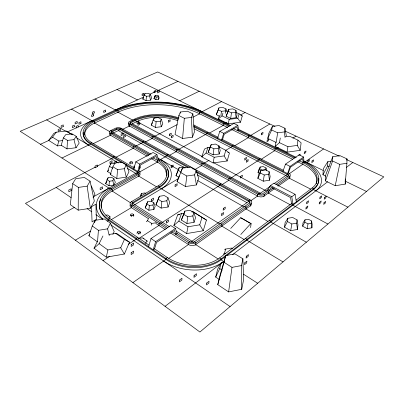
<?xml version="1.0" encoding="UTF-8"?>
<svg xmlns="http://www.w3.org/2000/svg" width="404" height="404" viewBox="0 0 404 404"><rect width="100%" height="100%" fill="white"/><g stroke="black" fill="none" stroke-linecap="round" stroke-linejoin="round"><path stroke-width="0.61" d="M129.457 126.371L129.462 124.341A3.99 2.045 0.7 0 1 128.381 123.139L128.356 122.872A3.99 2.045 0.7 0 1 129.588 121.453L134.158 119.251A36.653 19.296 2.1 0 1 178.982 117.953M129.881 123.553A2.49 1.283 0.7 0 1 130.618 122.831L130.623 122.008L135.194 119.801A35.123 18.488 2.1 0 1 178.209 118.554M78.194 210.146L78.371 187.416L72.659 183.618L75.735 178.669L84.37 177.467L90.087 181.164L94.309 201.091L90.334 208.302L78.194 210.146L70.316 204.671L72.659 183.618M131.371 207.717L131.386 205.813A4.798 2.959 0.2 0 1 131.517 201.626L158.09 185.931A31.401 18.13 0.5 0 0 157.464 160.343L156.141 156.383L140.456 164.978L138.825 170.68A4.484 2.586 0.5 0 1 138.759 174.331L138.734 176.174M133.264 148.657L133.285 146.566L134.421 145.98M325.776 175.265L325.457 180.891L335.204 185.714L345.218 184.123L346.915 163.267L346.955 158.888L339.91 155.631L332.785 156.666L325.811 174.644M345.218 184.123L345.284 178.947M131.871 204.379A2.995 1.853 0.2 0 1 132.754 203.328L159.297 187.557L159.333 186.673A33.088 19.104 0.5 0 0 158.595 159.711L156.934 154.702L139.688 164.125L137.618 172.215A2.798 1.616 0.5 0 1 138.395 173.159M152.182 138.809L152.237 136.754L153.318 136.193M157.393 162.464L157.464 160.343L158.595 159.711M158.944 225.543L159.019 223.614L160.312 222.781M325.457 180.891L332.603 161.004L332.785 156.666M176.22 151.97L176.331 149.879L177.406 149.283M325.781 176.134L322.958 174.75L327.624 165.923L327.851 161.64L331.336 161.13M66.988 148.879L67.513 140.41L63.383 137.89L65.721 134.623L72.104 133.855L76.235 136.33L79.179 143.046L76.048 147.733L66.988 148.879L61.211 145.278L63.383 137.89M322.958 174.75L323.346 168.67L327.851 161.64M188.461 244.622L188.602 242.668L189.89 241.769A3.207 2.121 4.9 0 0 194.415 241.809L195.859 242.733L195.662 245.198M199.546 114.145L199.692 112.176L200.637 111.686L229.947 125.942M311.908 227.811L312.166 224.518L311.585 220.988L308.409 219.261L305.03 219.847L302.985 222.912L302.667 226.184L307.136 228.654L311.908 227.811L311.398 223.311L311.585 220.988M92.274 226.003L98.43 230.325L97.5 241.93L88.92 235.764L92.274 226.003L95.273 220.316L104.257 218.902L110.413 223.109L114.196 231.633L112.898 234.355M201.692 165.908L201.864 163.792L202.929 163.155M108.999 185.764L109.378 181.239L106.999 179.74L108.085 177.765L111.519 177.28L113.898 178.765L115.342 182.26L113.862 185.067L108.999 185.764L105.661 183.638L106.999 179.74M130.76 164.054L130.84 163.07L129.891 162.504L130.275 161.767L131.603 161.585L132.552 162.145L132.174 162.888L132.366 163.837M182.573 138.481L184.325 118.291L178.846 115.534L180.447 111.999L187.411 111.191L192.875 113.883L194.41 132.052L192.365 137.229L182.573 138.481L175.013 134.492L178.846 115.534M116.812 178.507L117.584 169.629L112.903 166.776L114.958 163.054L121.599 162.161L126.28 164.953L128.967 171.841L126.25 177.179L116.812 178.507L110.267 174.442L112.903 166.776M131.527 216.675L131.618 215.635L130.588 214.958L131.002 214.054L132.446 213.827L133.482 214.499L133.86 215.579M346.844 160.11L346.955 158.888M138.239 234.249L138.335 233.184L137.259 232.457L137.673 231.487L139.168 231.239L140.244 231.962L140.627 233.052M302.667 226.184L304.813 222.16L305.03 219.847M146.021 100.667L146.45 96.278L144.132 95.117L144.986 93.627L148.142 93.294L150.46 94.44L151.651 98.056L150.485 100.177L146.021 100.667L142.769 99.02L144.132 95.117M223.245 125.755L223.442 123.755L224.377 123.235M155.888 99.601L156.151 97.026L154.772 96.344L155.252 95.46L157.1 95.263L158.479 95.94L159.161 98.066L158.499 99.313L155.888 99.601L153.949 98.637L154.772 96.344M155.545 127.432L156.131 121.771L153.066 120.165L154.136 118.089L158.227 117.604L161.287 119.19L162.777 123.76L161.342 126.725L155.545 127.432L151.253 125.149L153.066 120.165M148.879 210.237L149.364 205.545L146.748 203.899L147.697 201.712L151.242 201.172L153.858 202.803L155.181 206.348L153.894 209.449L148.879 210.237L145.208 207.898L146.748 203.899M297.445 229.482L297.945 224.851L297.026 219.882L292.627 217.468L287.855 218.281L285.118 222.594L284.502 227.189L290.678 230.674L297.445 229.482L296.662 223.154L297.026 219.882M161.14 208.095L161.858 201.556L158.156 199.278L159.403 196.273L164.302 195.531L167.993 197.773L169.736 202.727L168.074 207.01L161.14 208.095L155.959 204.863L158.156 199.278M221.725 226.674L221.988 224.255L220.559 223.397M228.76 180.391L228.962 178.558L230.017 177.881M185.527 186.547L186.794 176.008L180.734 172.564L182.477 168.074L190.153 166.998L196.203 170.357L198.662 178.472L196.445 184.926L185.527 186.547L177.068 181.628L179.326 175.836M275.942 142.117L275.154 146.41L287.047 152.177L300.192 150.333L301.101 142.859L297.95 140.148L289.542 136.224L285.264 136.789M186.921 223.503L187.749 216.746L183.78 214.307L184.906 211.08L189.946 210.277L193.905 212.676L195.536 217.731L194.056 222.326L186.921 223.503L181.361 220.039L184.906 211.08M248.258 138.006L248.516 135.976L249.44 135.426M284.502 227.189L287.431 221.533L287.855 218.281M213.1 154.843L213.888 148.849L210.378 147.016L211.191 144.632L215.473 144.066L218.978 145.874L220.236 150.616L219.165 154.015L213.1 154.843L208.181 152.242L211.191 144.632M300.192 150.333L297.263 145.42L297.95 140.148M220.892 115.6L221.458 111.327L218.271 109.817L218.963 107.863L222.806 107.419L225.988 108.913L226.533 111.145M245.925 209.03L246.177 207.146L244.763 206.348M230.694 118.402L231.457 112.852L228.194 111.312L228.841 109.332L232.714 108.878L235.966 110.393L237.022 114.908L236.173 117.736L230.694 118.402L226.124 116.221L228.841 109.332M228.619 291.91L231.992 267.372L224.063 262.297L225.679 255.596L235.002 253.899L242.89 258.818L243.632 279.613L241.718 289.309L228.619 291.91L217.761 284.638L220.074 275.079L225.679 255.596M250.485 206.161L250.803 203.874A4.747 2.848 8.2 0 0 251.722 201.833L251.601 201.455A4.747 2.848 8.2 0 0 249.909 199.773L121.271 128.321A4.07 2.121 -0.1 0 0 118.973 127.684L118.448 127.654A4.07 2.121 -0.1 0 0 115.534 128.22L110.731 130.532A4.101 2.146 -0.4 0 0 110.464 133.567L110.494 135.623M250.581 227.563L251.137 223.639L240.713 217.711L230.719 228.442M257.52 196.122L257.787 194.263L258.828 193.536A2.909 1.702 8.8 0 0 262.878 193.587L268.675 189.501M263.933 196.607L264.277 194.344L273.23 188.012M274.695 150.955L275.018 148.894L275.927 148.308M263.272 181.189L264.241 175.008L260.368 172.988L260.913 170.347L265.287 169.705L269.15 171.69L270.15 176.482L269.458 180.25L263.272 181.189L257.843 178.326L258.631 174.584L260.913 170.347M268.352 193.107L268.64 191.259L271.236 187.34L290.562 197.581L291.572 203.54L291.405 204.429M284.977 128.28L284.36 131.931L277.669 132.81L276.129 142.425L267.766 138.405L268.827 133.249L272.407 126.371L279.012 125.533L284.977 128.28L286.345 135.941M287.047 152.177L287.936 146.703L297.263 145.42M282.957 171.215L285.527 164.12L299.122 154.853L303.616 157.02L290.062 166.377L287.315 174.361L273.988 183.704M290.678 230.674L291.845 223.988L296.662 223.154M275.154 146.41L279.472 142.652L280.28 138.017M289.234 178.285L289.552 176.472A4.489 2.49 9.7 0 0 288.406 172.841L290.461 167.216L302.793 158.676L303.076 162.575L302.657 164.822M180.219 113.241L180.447 111.999M300.005 155.257L300.202 154.171L298.667 155.222M307.136 228.654L308 223.907L311.398 223.311M268.64 191.259L267.241 190.511L270.513 185.552L291.769 196.783L293.041 204.328L292.875 205.217L327.917 224.018M210.439 147.132L207.994 147.455L204.5 149.051L201.737 156.848L213.1 162.948L214.171 157.267L224.139 155.893L225.821 150.303L218.847 146.708M269.458 180.25L268.65 174.351L269.15 171.69M186.683 233.562L187.991 226.775L178.856 221.054L173.861 225.422L186.683 233.562L203.237 230.76L206.429 220.049L192.976 211.752L191.764 211.943M228.316 123.786L229.174 119.326L237.794 118.276L240.466 122.281L228.316 123.786L218.246 118.902L219.417 115.524M266.014 167.973L265.65 169.826L262.544 170.281L259.822 168.877L260.211 167.029L263.297 166.579L266.014 167.973L266.615 170.806M267.766 138.405L271.68 129.997L272.407 126.371M151.404 225.068L151.742 223.452L147.516 220.71L146.329 221.756M241.718 289.309L241.491 265.59L242.89 258.818M335.204 185.714L339.688 164.347L346.915 163.267M259.681 173.508L258.045 172.654L258.6 170.039L260.211 167.029M106.292 257.176L107.873 249.955L99.137 243.668L94.036 248.223L106.292 257.176L124.356 254.04L129.517 242.228L117.271 233.77L115.701 233.391L109.156 234.466M223.291 254.273L224.589 253.182L225.583 249.091L231.386 248.051L232.361 248.657M219.2 279.406L215.686 277.078L219.746 268.574L221.119 262.979L224.084 262.433M215.686 277.078L217.66 269.175L221.119 262.979M72.796 134.84L66.019 131.022L56.227 132.184L53.914 133.355L48.652 140.395L57.454 145.92L58.787 141.057L62.529 140.602M133.774 169.039L135.805 161.847L153.066 152.52L156.934 154.702M217.761 284.638L224.063 262.297M240.466 122.281L242.259 115.993L239.102 113.837L236.36 112.554M110.585 164.761L110.893 163.696L115.534 163.07M94.617 222.594L95.273 220.316M107.489 179.82L108.085 177.765M213.1 162.948L227.149 160.979L229.457 153.055L225.821 150.303M237.794 118.276L239.102 113.837M148.556 246.642L151.005 238.547L170.771 225.553L175.392 228.497L177.144 233.588L175.851 234.456L174.457 230.437L156.505 242.43L154.54 248.849L153.161 249.778L155.651 241.648L175.392 228.497M236.173 117.736L235.36 112.383L235.966 110.393M144.314 95.814L144.986 93.627M203.237 230.76L199.738 224.821L202.071 217.261M129.522 163.665L129.891 162.504M219.165 154.015L218.211 148.268L218.978 145.874M217.625 138.118L219.791 131.386L233.901 123.442L237.815 125.326L238.683 130.194L237.754 130.729L237.062 126.886L224.25 134.204L222.518 139.537L221.538 140.102L223.73 133.35L237.815 125.326M155.252 95.46L153.949 98.637M194.056 222.326L192.839 215.923L193.905 212.676M130.285 215.857L130.588 214.958M153.545 119.852L154.136 118.089M225.705 113.226L225.331 110.873L225.988 108.913M218.246 118.902L222.013 115.892L222.942 113.145M111.145 173.806L107.626 171.619L109.444 166.286L110.893 163.696M136.941 233.376L137.259 232.457M201.737 156.848L206.08 152.98L207.994 147.455M219.614 116.281L216.261 114.67L218.963 107.863M178.856 221.054L181.502 213.59L183.916 213.206M196.445 184.926L194.592 174.887L196.203 170.357M173.861 225.422L177.659 214.903L181.502 213.59M147.697 201.712L145.208 207.898M159.403 196.273L155.959 204.863M168.074 207.01L166.802 200.793L167.993 197.773M178.982 177.412L176.003 175.7L179.199 167.695L183.749 167.054L185.264 167.907M176.003 175.7L179.199 167.695M145.602 243.622L146.753 240.774L142.41 237.845L138.239 238.542M177.068 181.628L180.734 172.564M181.351 170.836L182.477 168.074M216.261 114.67L218.271 109.817M192.365 137.229L191.385 117.448L192.875 113.883M147.516 220.71L148.601 218.12M208.181 152.242L210.378 147.016M153.894 209.449L152.934 204.995L153.858 202.803M181.361 220.039L183.78 214.307M140.037 233.951L139.834 232.936L140.244 231.962M226.124 116.221L228.194 111.312M124.356 254.04L120.69 247.768L124.432 239.431L115.701 233.391M133.275 216.398L133.067 215.408L133.482 214.499M140.304 196.172L141.789 193.39L144.854 192.93L145.753 193.486M258.045 172.654L259.822 168.877M257.843 178.326L260.368 172.988M161.342 126.725L160.257 121.276L161.287 119.19M109.242 235.537L107.58 228.846L110.413 223.109M99.137 243.668L102.939 235.992M94.036 248.223L97.354 241.602M108.767 218.493L109.792 216.448L107.545 214.933L105.909 215.186M134.128 165.963L133.749 166.716L134.714 167.291M151.253 125.149L152.51 122.695M88.92 235.764L89.481 234.689M126.25 177.179L124.321 168.705L126.28 164.953M113.862 185.067L112.837 180.75L113.898 178.765M158.499 99.313L158.009 96.824L158.479 95.94M105.661 183.638L106.939 181.315M110.267 174.442L110.847 173.382M150.485 100.177L149.626 95.935L150.46 94.44M93.167 197.46L94.97 194.228L91.248 185.906M107.626 171.619L108.499 170.049M142.769 99.02L143.673 97.44M90.334 208.302L87.163 186.163L90.087 181.164M271.983 188.895L272.958 187.431M67.513 140.41L73.977 139.622L76.235 136.33M48.652 140.395L52.515 137.173L56.227 132.184M140.855 194.496L141.789 193.39M240.809 234.487L250.803 223.569L251.137 223.639M165.069 306.338L224.614 260.716M232.553 254.636L327.614 181.8M346.369 167.433L352.818 162.494M225.533 256.439L221.064 259.843A37.825 25.114 4.9 0 1 165.938 259.439L108.56 220.352A35.375 21.902 0.2 0 1 99.98 201.404M226.528 255.687L313.433 189.582A33.108 18.407 9.7 0 0 318.539 178.401M154.318 248.697L167.357 257.535A35.936 23.816 4.9 0 0 219.64 257.924L291.572 203.54L293.041 204.328M296.092 200.121L312.161 187.971L313.61 188.708L313.433 189.582L347.905 207.151M291.769 196.783L295.077 194.319L273.867 183.204L270.513 185.552M170.544 232.946L188.466 244.531A5.116 3.399 4.9 0 0 195.708 244.592L250.556 205.661A4.737 2.853 8.2 0 0 251.475 203.616M274.478 188.683L264.009 196.112A4.646 2.727 8.8 0 1 260.969 196.899L260.368 196.864A4.646 2.727 8.8 0 1 257.53 196.031L129.457 125.987A3.984 2.05 0.7 0 1 128.376 124.78L128.351 124.513A3.984 2.05 0.7 0 1 128.694 123.735M278.043 186.153L289.249 178.199A4.479 2.495 9.7 0 0 289.809 176.053M250.803 203.874L195.859 242.733A5.131 3.394 4.9 0 1 188.602 242.668L171.695 231.78M277.311 185.128L289.552 176.472L288.173 175.77A2.808 1.555 9.7 0 0 287.461 173.503L193.799 126.043M194.415 241.809L249.394 203.086A2.969 1.783 8.2 0 0 248.839 200.52L195.96 171.074M275.922 184.401L288.173 175.77M132.891 282.608L165.938 259.439L165.983 258.494L167.357 257.535M190.673 242.102L248.718 201.414L248.839 200.52L249.909 199.773M259.131 194.117L270.412 186.209M304.303 162.453L323.589 148.935M168.776 258.358L188.466 244.531M250.652 200.864L257.53 196.031M289.118 173.851L302.758 164.271A31.391 17.483 9.7 0 1 316.337 183.714M287.461 173.503L288.406 172.841M299.152 160.661L303.076 162.575L303.97 161.948L303.616 157.02M103.07 260.615L109.873 256.227M128.179 244.415L136.244 239.208L136.254 238.274L137.633 237.385M160.706 223.422L219.801 185.279L219.892 184.401L220.978 183.704M230.356 178.467L258.994 159.989L259.115 159.136L260.075 158.519M276.301 148.818L278.341 147.5M292.865 138.128L295.975 136.123M138.648 238.577L158.949 225.452M221.791 184.815L228.77 180.305M261.378 159.216L274.755 150.566M111.565 219.488L131.371 207.626L148.021 218.387M195.278 169.367L201.722 165.509M234.79 145.713L248.303 137.623M75.366 240.183L90.536 231.123M107.176 221.18L108.56 220.352L108.545 219.433A35.411 21.882 0.2 0 1 110.943 188.481L137.582 173.624A2.803 1.616 0.5 0 0 137.628 171.341L138.825 170.68M133.214 205.621L178.548 178.538M203.298 163.751L209.11 160.277M225.275 150.621L232.29 146.43L232.381 145.591L233.355 145.016M249.844 135.941L269.837 123.998M137.582 173.624L138.759 174.331L112.12 189.234A33.608 20.766 0.2 0 0 109.928 218.609L108.545 219.433L165.983 258.494A37.865 25.099 4.9 0 0 221.17 258.898L313.61 188.708A33.138 18.387 9.7 0 0 303.97 161.948M158.09 185.931L159.333 186.673L132.759 202.419A3 1.848 0.2 0 0 132.684 205.04L131.386 205.813L166.413 228.376M193.061 169.039L193.794 168.604M101.258 207.903A33.542 20.801 0.2 0 1 112.15 191.021L138.734 176.088A4.474 2.591 0.5 0 0 139.936 173.594M139.35 172.119L157.403 162.065A31.345 18.17 0.5 0 1 166.827 175.831M169.746 155.192L176.24 151.576M209.615 132.987L223.281 125.376M168.2 154.389L167.094 155L167.059 155.853L159.035 160.312M208.111 132.254L207.131 132.8L207.06 133.623L177.805 149.884M49.561 221.15L74.331 207.383M93.041 196.985L137.618 172.215L125.24 164.812M224.816 123.76L226.947 122.574M240.673 114.948L245.066 112.504M115.706 157.398L133.269 148.263M145.122 142.097L152.192 138.421M192.955 117.216L199.571 113.777L227.73 127.553M114.59 156.252L113.388 156.873L113.398 157.732L96.96 166.266M144.066 140.986L142.955 141.557L142.94 142.4L135.355 146.334M95.293 167.13L25.457 203.379L199.904 332.027L383.8 176.866L346.637 159.625M153.742 136.794L177.159 124.639M201.096 112.216L221.554 101.596M61.948 158.014L90.577 144.082L121.473 162.559M112.085 133.618L120.16 129.689L187.739 167.392M130.992 124.422L136.906 121.543A32.547 17.165 2.1 0 1 177.77 120.7M179.644 100.753L199.207 91.233M92.94 143.794L110.489 135.239L147.213 156.237M122.367 129.447L129.457 125.987M229.012 126.472L199.692 112.176A61.211 32.29 2.1 0 0 118.003 110.6L94.556 121.382A28.719 15.049 -0.4 0 0 91.748 142.652L90.547 143.233L90.577 144.082A30.234 15.872 -0.4 0 1 83.249 132.401M149.465 154.525L111.6 133.012L110.464 133.567L148.864 155.444M121.271 128.321L120.155 128.861A2.545 1.328 -0.1 0 0 116.569 128.795L111.767 131.118L110.731 130.532M258.828 193.536L130.548 123.816L129.462 124.341L257.787 194.263A4.656 2.722 8.8 0 0 260.625 195.097L261.231 195.127A4.656 2.722 8.8 0 0 264.277 194.344M189.425 167.438L120.155 128.861L120.16 129.689A2.54 1.328 -0.1 0 0 116.574 129.628L111.777 131.951A2.56 1.343 -0.4 0 0 110.954 133.057M130.618 122.831L135.183 120.619A35.092 18.513 2.1 0 1 178.164 119.362M84.769 135.244A28.669 15.084 -0.4 0 1 94.607 123.023L118.013 112.211A61.105 32.365 2.1 0 1 199.571 113.777M137.628 171.341L90.547 143.233A30.26 15.857 -0.4 0 1 93.566 120.821L117.014 110.07A62.751 33.108 2.1 0 1 200.637 111.686M40.471 144.268L48.945 140.39M67.594 131.856L143.637 97.066M149.692 94.294L154.894 91.915M155.979 91.42L177.947 81.366M224.503 249.349L225.583 249.091M231.992 267.372L241.491 265.59M107.873 249.955L120.69 247.768M187.991 226.775L199.738 224.821M138.335 233.184L139.834 232.936M151.742 223.452L156.328 222.705M98.43 230.325L107.58 228.846M187.749 216.746L192.839 215.923M177.659 214.903L179.507 214.605M131.618 215.635L133.067 215.408M149.364 205.545L152.934 204.995M161.858 201.556L166.802 200.793M264.241 175.008L268.65 174.351M186.794 176.008L194.592 174.887M78.371 187.416L87.163 186.163M109.378 181.239L112.837 180.75M117.584 169.629L124.321 168.705M130.84 163.07L132.174 162.888M213.888 148.849L218.211 148.268M57.454 145.92L61.741 145.389M184.325 118.291L191.385 117.448M156.131 121.771L160.257 121.276M231.457 112.852L235.36 112.383M221.458 111.327L225.331 110.873M225.922 111.216L228.341 110.928M156.151 97.026L158.009 96.824M146.45 96.278L149.626 95.935M274.952 126.371L157.691 71.973L20.2 131.295L110.464 189.062M285.179 131.113L339.33 156.232M241.148 115.473L242.259 115.993M271.68 129.997L277.669 132.81M332.603 161.004L339.688 164.347M279.472 142.652L287.936 146.703M327.624 165.923L329.209 166.68M222.013 115.892L229.174 119.326M137.931 80.497L230.295 125.346M238.077 129.123L296.334 157.414M303.611 160.944L323.21 170.458M345.097 181.088L366.489 191.476M238.299 130.007L295.556 157.858M233.472 128.644L294.097 158.196M231.623 129.457L292.678 159.338M297.718 161.802L302.758 164.271M219.791 131.386L223.73 133.35M285.527 164.12L290.062 166.377M193.673 124.957L218.211 137.36M222.134 139.345L283.406 170.316M193.738 126.861L287.315 174.361A2.803 1.555 9.7 0 1 288.506 175.922M117.054 89.506L137.446 99.899M194.314 128.876L287.567 176.402M289.249 178.199L310.706 189.153M227.841 152.222L228.917 152.778M206.08 152.98L214.171 157.267M117.014 110.07L118.003 110.6L118.018 112.585M134.158 119.251L135.194 119.801L135.183 120.619L136.906 121.543M94.955 99.041L116.473 110.58M138.572 122.437L202.475 156.717M213.519 162.645L266.645 191.143M118.013 112.211L133.067 120.301M268.367 193.021L290.153 204.732M132.34 123.765L260.423 193.213M304.813 222.16L308 223.907M124.432 239.431L129.517 242.228M287.431 221.533L291.845 223.988M196.435 172.245L248.718 201.414A2.964 1.783 8.2 0 1 249.778 203.399M146.753 240.774L147.707 241.304M118.301 130.593L184.815 167.862M197.329 174.876L246.93 202.672M93.566 120.821L94.556 121.382L94.617 123.407M269.418 220.291L270.907 221.134L270.756 222.043L306.353 242.213M71.533 109.146L93.046 121.331M151.116 154.242L111.777 131.951L111.767 131.118A2.56 1.343 -0.4 0 0 111.6 133.012M157.701 157.974L178.977 170.034M197.506 180.527L244.178 206.979M178.154 170.331L181.194 172.059M94.607 123.023L109.681 131.583M245.94 208.939L268.044 221.488M153.167 157.893L157.464 160.343M151.505 158.691L157.403 162.065M240.713 217.711L250.803 223.569M135.805 161.847L139.688 164.125M91.748 142.652L134.517 168.114M245.511 238.365L247.021 239.269L246.894 240.193L283.017 261.903M66.019 131.022L71.771 134.476M46.662 119.877L65.423 131.148M76.725 137.941L118.392 162.979M127.543 168.478L137.082 174.21M219.983 224.028L159.297 187.557A33.057 19.124 0.5 0 0 168.301 171.937M138.734 176.088L156.419 186.734M221.791 226.083L244.188 239.567M206.429 220.049L192.976 211.752M109.444 166.286L112.676 168.261M52.515 137.173L58.787 141.057M140.946 195.238L141.844 195.799M224.589 253.182L225.563 253.793M110.943 188.481L112.12 189.234L112.15 191.112M131.517 201.626L132.759 202.419L132.754 203.328L169.276 226.7M219.64 257.924L221.17 258.898L221.064 259.843L223.624 261.479A41.041 27.255 4.9 0 1 163.645 261.05M176.134 231.088L193.864 242.435M243.536 274.22L257.686 283.275M112.15 191.021L130.457 202.763M195.708 244.592L218.377 259.126M132.684 205.04L167.705 227.528M176.684 233.29L189.89 241.769M155.828 223.432L165.271 229.543M219.746 268.574L222.235 270.195M151.005 238.547L155.651 241.648M143.036 237.991L144.051 238.678M109.928 218.609L149.106 245.162M56.176 187.436L71.114 197.667M87.112 208.626L91.769 211.812M95.905 214.65L102.626 219.256M110.863 224.897L230.088 306.565M109.792 216.448L110.474 217.206M224.139 155.893L227.149 160.979M139.754 166.034L140.405 168.039M73.977 139.622L76.048 147.733M139.289 167.817L139.521 169.013M295.077 194.319L296.329 201.828M284.36 131.931L285.047 137.466M76.179 127.967L76.098 126.361L78.144 125.432L78.219 127.033M114.125 163.287L114.11 162.171L116.221 161.06L116.236 162.736M116.569 128.795L116.574 129.628M115.377 109.994A65.266 34.512 2.1 0 1 202.141 111.676M303.076 162.575A31.446 17.448 9.7 0 1 312.161 187.971M88.572 145.061A32.8 17.226 -0.4 0 1 91.95 120.715M130.548 123.816A2.495 1.278 0.7 0 1 130.623 122.008M160.449 159.529A35.865 20.75 0.5 0 1 161.368 188.804M305.293 161.762A35.916 19.973 9.7 0 1 315.852 190.814M103.03 219.205A38.38 23.765 0.2 0 1 108.994 188.123M110.489 135.239A4.09 2.151 -0.4 0 1 109.615 133.138M100.167 200.849A35.375 21.902 0.2 0 1 100.869 199.197M131.371 207.626A4.787 2.964 0.2 0 1 130.224 204.742M167.438 169.377A33.057 19.124 0.5 0 1 168.15 171.321M165.807 171.599A31.31 18.19 0.5 0 1 166.423 173.331M131.174 252.747L131.159 254.571L133.638 252.929L133.653 251.106L131.174 252.747M131.204 244.637L131.194 246.45L133.633 244.864L133.653 243.051L131.204 244.637M136.991 121.892L136.971 123.478L138.819 122.569L138.845 120.988L136.991 121.892M138.001 123.75L137.981 125.336L139.84 124.422L139.86 122.836L138.001 123.75M142.142 94.071L142.117 95.581L143.829 94.804L143.854 93.294L142.142 94.071M154.121 91.183L154.081 92.683L155.747 91.92L155.792 90.42L154.121 91.183M151.394 199.435L151.343 201.177L153.51 199.864L153.56 198.127L151.394 199.435M157.611 91.461L157.565 92.96L159.221 92.198L159.272 90.698L157.611 91.461M168.407 120.67L168.337 122.245L170.099 121.352L170.17 119.781L168.407 120.67M169.422 134.158L169.347 135.764L171.165 134.805L171.24 133.199L169.422 134.158M166.327 221.301L166.246 223.079L168.458 221.639L168.544 219.867L166.327 221.301M171.311 136.234L171.235 137.84L173.053 136.87L173.134 135.264L171.311 136.234M171.19 166.13L171.109 167.806L173.064 166.68L173.149 165.009L171.19 166.13M175.139 184.936L175.048 186.648L177.073 185.421L177.169 183.714L175.139 184.936M179.543 280.048L179.421 281.896L181.851 280.083L181.977 278.235L179.543 280.048M194.102 275.518L193.95 277.361L196.304 275.579L196.46 273.74L194.102 275.518M206.676 283.073L206.494 284.921L208.838 283.093L209.025 281.25L206.676 283.073M221.655 213.888L221.463 215.64L223.463 214.251L223.654 212.504L221.655 213.888M223.336 208.439L223.144 210.181L225.119 208.828L225.311 207.085L223.336 208.439M240.587 176.346L240.38 178.028L242.168 176.856L242.375 175.174L240.587 176.346M244.895 158.459L244.688 160.105L246.389 159.03L246.602 157.388L244.895 158.459M246.516 160.641L246.304 162.292L248.011 161.201L248.223 159.56L246.516 160.641M261.464 133.29L261.247 134.87L262.802 133.926L263.024 132.345L261.464 133.29M244.779 262.847L244.521 264.665L246.642 262.979L246.9 261.161L244.779 262.847M246.334 256.252L246.076 258.065L248.162 256.419L248.425 254.611L246.334 256.252M267.236 140.082L266.999 141.683L268.569 140.703L268.806 139.107L267.236 140.082M304.495 152.04L304.192 153.656L305.702 152.621L306.005 151.005L304.495 152.04M307.959 160.615L307.646 162.251L309.176 161.171L309.494 159.54L307.959 160.615M312.085 160.964L311.767 162.6L313.282 161.519L313.61 159.883L312.085 160.964M306.868 202.091L306.525 203.808L308.207 202.505L308.55 200.788L306.868 202.091M306.166 207.348L305.823 209.075L307.525 207.737L307.873 206.015L306.166 207.348M320.069 197.137L319.705 198.844L321.326 197.566L321.695 195.864L320.069 197.137M319.524 202.273L319.155 203.99L320.801 202.682L321.17 200.97L319.524 202.273M324.548 197.526L324.175 199.233L325.786 197.955L326.159 196.253L324.548 197.526M324.053 202.667L323.675 204.384L325.306 203.076L325.685 201.364L324.053 202.667M96.374 219.311L92.062 221.841L91.491 206.691L95.884 204.202L96.374 219.311M102.47 188.532L100.197 189.784L100.147 188.052L102.429 186.805L102.47 188.532M71.261 190.511L68.872 191.779L68.766 190.042L71.154 188.774L71.261 190.511M112.085 162.383L109.969 163.489L109.944 161.812L112.065 160.706L112.085 162.383M97.273 166.65L95.092 167.786L95.036 166.094L97.223 164.963L97.273 166.65M125.235 136.623L123.276 137.602L123.276 135.981L125.235 135.012L125.235 136.623M123.099 134.643L121.15 135.613L121.139 133.997L123.094 133.032L123.099 134.643M80.987 123.321L78.972 124.24L78.896 122.644L80.916 121.73L80.987 123.321M74.402 126.72L72.351 127.649L72.266 126.043L74.316 125.114L74.402 126.72M77.199 123.013L75.179 123.927L75.093 122.331L77.124 121.417L77.199 123.013M93.607 115.771L91.668 116.645L91.612 115.069L93.556 114.196L93.607 115.771M105.611 111.59L103.722 112.448L103.687 110.883L105.58 110.029L105.611 111.59M60.342 130.28L58.237 131.229L58.125 129.613L60.236 128.664L60.342 130.28M63.307 126.497L61.226 127.432L61.12 125.826L63.206 124.892L63.307 126.497M94.233 112.938L92.309 113.807L92.253 112.236L94.183 111.373L94.233 112.938"/></g></svg>
